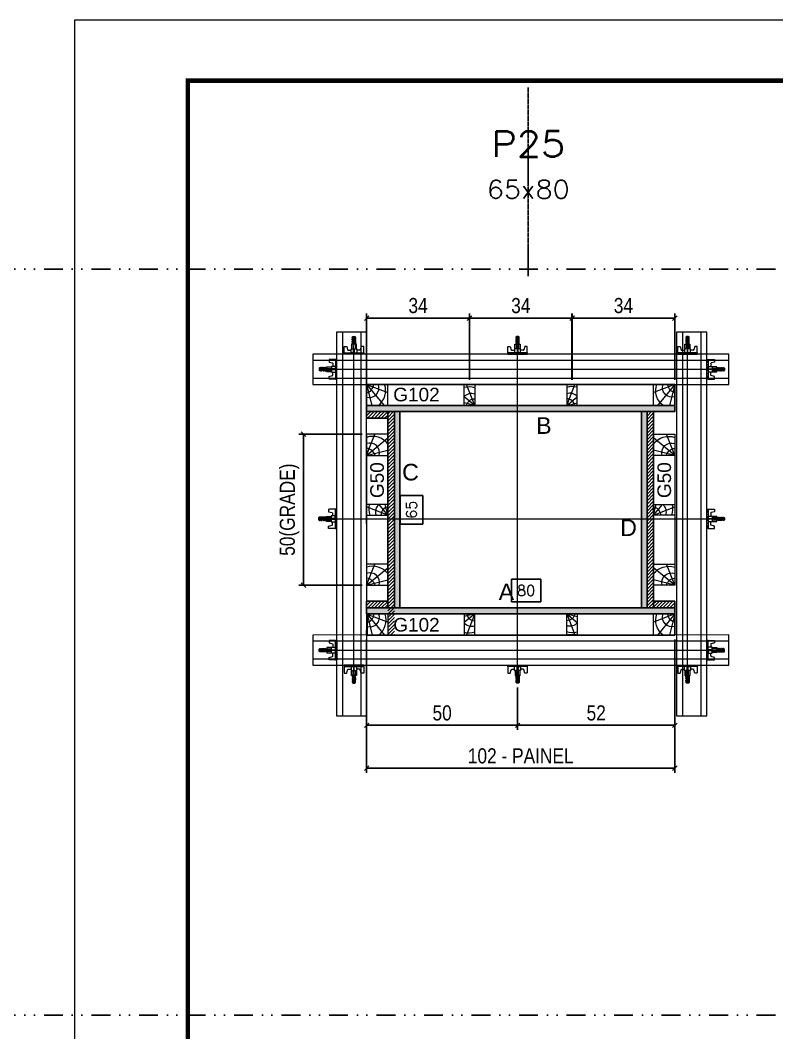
# Model space of a CAD drawing. Extents: x 13379 to 23315, y 867 to 16997.
# Drawn here: x 19119 to 19619, y 10435 to 11106 of the extents above; entities that cross this region are included whole.
import ezdxf
from ezdxf.enums import TextEntityAlignment as Align

# ---------------------------------------------------------------- set-up
doc = ezdxf.new("R2010")
doc.units = 0
for name, pattern in [('DASHED', [0.75, 0.5, -0.25]), ('DIVIDE2', [0.625, 0.25, -0.125, 0, -0.125, 0, -0.125]), ('HIDDEN', [0.375, 0.25, -0.125])]:
    doc.linetypes.add(name, pattern=pattern)
for name, color, linetype in [('CHAPA', 1, 'Continuous'), ('COTA', 241, 'Continuous'), ('MEIO_PONT', 93, 'Continuous'), ('Nível', 160, 'Continuous'), ('SARRAFO', 251, 'Continuous'), ('Texto de Titulo', 7, 'Continuous'), ('Texto Qtd Sarr', 242, 'Continuous'), ('TEXTO_GERAL', 7, 'Continuous')]:
    doc.layers.add(name, color=color, linetype=linetype)
for name, color, linetype, lineweight in [('Folhas', 255, 'Continuous', 9), ('Hachura', 251, 'Continuous', 9), ('Madeira', 126, 'Continuous', 18), ('Perfil Metálico', 224, 'Continuous', 18), ('SARRAFO DE PRESSAO', 251, 'DASHED', 9), ('Texto Seção', 7, 'Continuous', 15)]:
    doc.layers.add(name, color=color, linetype=linetype, lineweight=lineweight)
doc.styles.add('ARIAL', font='arial.ttf')
doc.styles.add('COTA TECNICA 2X', font='techl___.ttf', dxfattribs={"height": 10})
doc.styles.add('ROMANS', font='romans.shx')
doc.styles.add('SANSSERIF', font='sas_____.pfb')
doc.dimstyles.new('SECAO PILAR', dxfattribs={"dimtxt": 10, "dimasz": 3, "dimexe": 3, "dimexo": 3, "dimgap": 3, "dimtad": 1, "dimdec": 1, "dimlfac": 0.5, "dimzin": 12, "dimdsep": 46, "dimtxsty": 'COTA TECNICA 2X', "dimblk1": 'OBLIQUE', "dimblk2": 'OBLIQUE', "dimsah": 1, "dimcen": 0.9, "dimclrd": 256, "dimclre": 256, "dimclrt": 256, "dimadec": 1, "dimazin": 3, "dimtfac": 1, "dimtdec": 1, "dimtmove": 0, "dimatfit": 3, "dimfxl": 1, "dimtolj": 1, "dimtzin": 12, "dimarcsym": 0})
doc.dimstyles.new('SECÇÃO 2', dxfattribs={"dimtxt": 7, "dimasz": 6, "dimexe": 0.18, "dimexo": 2, "dimgap": -4, "dimtad": 3, "dimdec": 1, "dimlfac": 0.5, "dimzin": 12, "dimdsep": 46, "dimtxsty": 'ROMANS', "dimblk": 'ARCHTICK', "dimcen": 0.09, "dimse1": 1, "dimse2": 1, "dimsd1": 1, "dimsd2": 1, "dimclrd": 180, "dimclre": 5, "dimclrt": 1, "dimadec": 0, "dimazin": 3, "dimtfac": 1, "dimtdec": 1, "dimtofl": 0, "dimtmove": 0, "dimatfit": 3, "dimldrblk": 'ARCHTICK', "dimfxl": 1, "dimtolj": 1, "dimtzin": 0, "dimarcsym": 0})

# ---------------------------------------------------------------- blocks, each defined once
blk = doc.blocks.new('9999999999')
at = {"layer": 'Folhas'}
blk.add_lwpolyline([(98138.98, 34190.21), (99623.98, 34190.21), (99623.98, 35240.21), (98138.98, 35240.21)], close=True, dxfattribs=at)
at = {"layer": 'Folhas', "color": 30, "const_width": 3}
blk.add_lwpolyline([(98213.98, 34230.21), (99583.98, 34230.21), (99583.98, 35200.21), (98213.98, 35200.21)], close=True, dxfattribs=at)
blk = doc.blocks.new('*D750')
at = {"layer": 'COTA', "color": 180, "lineweight": -2, "transparency": 16777216}
for p, q in [((19385.06, 10790.99), (19370.06, 10790.99)), ((19370.06, 10790.99), (19370.06, 10771.99)), ((19385.06, 10771.99), (19385.06, 10790.99)), ((19370.06, 10771.99), (19385.06, 10771.99))]:
    blk.add_line(p, q, dxfattribs=at)
at = {"layer": 'Defpoints', "color": 0, "transparency": 16777216}
for p in [(19387.19, 10846.49), (19387.19, 10716.49), (19389.06, 10716.49)]:
    blk.add_point(p, dxfattribs=at)
at = {"layer": 'COTA', "color": 1, "transparency": 16777216, "insert": (19377.56, 10781.49), "char_height": 7, "attachment_point": 5, "rotation": 90, "style": 'ROMANS'}
blk.add_mtext('\\A1;65', dxfattribs=at)
blk = doc.blocks.new('_ArchTick')
at = {"color": 0, "linetype": 'ByBlock', "const_width": 0.15}
blk.add_lwpolyline([(-0.5, -0.5), (0.5, 0.5)], dxfattribs=at)
blk = doc.blocks.new('*D751')
at = {"layer": 'COTA', "color": 180, "lineweight": -2, "transparency": 16777216}
for p, q in [((19463.1, 10735.49), (19443.76, 10735.49)), ((19443.76, 10735.49), (19443.76, 10720.49)), ((19463.1, 10720.49), (19463.1, 10735.49)), ((19443.76, 10720.49), (19463.1, 10720.49))]:
    blk.add_line(p, q, dxfattribs=at)
at = {"layer": 'Defpoints', "color": 0, "transparency": 16777216}
for p in [(19369.87, 10716.49), (19529.87, 10716.49), (19529.87, 10716.49)]:
    blk.add_point(p, dxfattribs=at)
at = {"layer": 'COTA', "color": 1, "transparency": 16777216, "insert": (19453.43, 10727.99), "char_height": 7, "attachment_point": 5, "style": 'ROMANS'}
blk.add_mtext('\\A1;80', dxfattribs=at)
blk = doc.blocks.new('_Oblique')
at = {"color": 0, "linetype": 'ByBlock', "lineweight": -2}
blk.add_line((-0.5, -0.5), (0.5, 0.5), dxfattribs=at)
blk = doc.blocks.new('*D752')
at = {"layer": 'COTA', "lineweight": -2, "transparency": 16777216}
for p, q in [((19347.87, 10695.5), (19347.87, 10607.33)), ((19551.87, 10695.54), (19551.87, 10607.33)), ((19347.87, 10610.33), (19551.87, 10610.33))]:
    blk.add_line(p, q, dxfattribs=at)
at = {"layer": 'Defpoints', "color": 0, "transparency": 16777216}
for p in [(19347.87, 10698.5), (19551.87, 10698.54), (19551.87, 10610.33)]:
    blk.add_point(p, dxfattribs=at)
at = {"layer": 'COTA', "lineweight": -2, "transparency": 16777216, "xscale": 3, "yscale": 3, "zscale": 3, "rotation": 180}
blk.add_blockref('_Oblique', (19347.87, 10610.33), dxfattribs=at)
at = {"layer": 'COTA', "lineweight": -2, "transparency": 16777216, "xscale": 3, "yscale": 3, "zscale": 3}
blk.add_blockref('_Oblique', (19551.87, 10610.33), dxfattribs=at)
at = {"layer": 'COTA', "transparency": 16777216, "insert": (19449.87, 10618.44), "char_height": 10, "attachment_point": 5, "style": 'COTA TECNICA 2X'}
blk.add_mtext('\\A1;102 - PAINEL', dxfattribs=at)
blk = doc.blocks.new('*D753')
at = {"layer": 'COTA', "lineweight": -2, "transparency": 16777216}
for p, q in [((19344.87, 10831.49), (19303.06, 10831.49)), ((19306.06, 10731.57), (19306.06, 10831.49)), ((19344.9, 10731.57), (19303.06, 10731.57))]:
    blk.add_line(p, q, dxfattribs=at)
at = {"layer": 'Defpoints', "color": 0, "transparency": 16777216}
for p in [(19306.06, 10831.49), (19347.87, 10831.49), (19347.9, 10731.57)]:
    blk.add_point(p, dxfattribs=at)
at = {"layer": 'COTA', "lineweight": -2, "transparency": 16777216, "xscale": 3, "yscale": 3, "zscale": 3}
for p, rotation in [((19306.06, 10831.49), 90), ((19306.06, 10731.57), 270)]:
    blk.add_blockref('_Oblique', p, dxfattribs=dict(at, rotation=rotation))
at = {"layer": 'COTA', "transparency": 16777216, "insert": (19296.84, 10781.53), "char_height": 10, "attachment_point": 5, "rotation": 90, "style": 'COTA TECNICA 2X'}
blk.add_mtext('\\A1;50(GRADE)', dxfattribs=at)
blk = doc.blocks.new('*D754')
at = {"layer": 'COTA', "lineweight": -2, "transparency": 16777216}
for p, q in [((19347.87, 10695.49), (19347.87, 10635.76)), ((19447.83, 10663.72), (19447.83, 10635.76)), ((19347.87, 10638.76), (19447.83, 10638.76))]:
    blk.add_line(p, q, dxfattribs=at)
at = {"layer": 'Defpoints', "color": 0, "transparency": 16777216}
for p in [(19347.87, 10698.49), (19447.83, 10666.72), (19447.83, 10638.76)]:
    blk.add_point(p, dxfattribs=at)
at = {"layer": 'COTA', "lineweight": -2, "transparency": 16777216, "xscale": 3, "yscale": 3, "zscale": 3, "rotation": 180}
blk.add_blockref('_Oblique', (19347.87, 10638.76), dxfattribs=at)
at = {"layer": 'COTA', "lineweight": -2, "transparency": 16777216, "xscale": 3, "yscale": 3, "zscale": 3}
blk.add_blockref('_Oblique', (19447.83, 10638.76), dxfattribs=at)
at = {"layer": 'COTA', "transparency": 16777216, "insert": (19397.85, 10646.87), "char_height": 10, "attachment_point": 5, "style": 'COTA TECNICA 2X'}
blk.add_mtext('\\A1;50', dxfattribs=at)
blk = doc.blocks.new('*D755')
at = {"layer": 'COTA', "lineweight": -2, "transparency": 16777216}
for p, q in [((19551.87, 10695.49), (19551.87, 10635.76)), ((19447.83, 10663.72), (19447.83, 10635.76)), ((19447.83, 10638.76), (19551.87, 10638.76))]:
    blk.add_line(p, q, dxfattribs=at)
at = {"layer": 'Defpoints', "color": 0, "transparency": 16777216}
for p in [(19551.87, 10698.49), (19447.83, 10666.72), (19551.87, 10638.76)]:
    blk.add_point(p, dxfattribs=at)
at = {"layer": 'COTA', "lineweight": -2, "transparency": 16777216, "xscale": 3, "yscale": 3, "zscale": 3, "rotation": 180}
blk.add_blockref('_Oblique', (19447.83, 10638.76), dxfattribs=at)
at = {"layer": 'COTA', "lineweight": -2, "transparency": 16777216, "xscale": 3, "yscale": 3, "zscale": 3}
blk.add_blockref('_Oblique', (19551.87, 10638.76), dxfattribs=at)
at = {"layer": 'COTA', "transparency": 16777216, "insert": (19499.85, 10646.87), "char_height": 10, "attachment_point": 5, "style": 'COTA TECNICA 2X'}
blk.add_mtext('\\A1;52', dxfattribs=at)
blk = doc.blocks.new('titulo1')
at = {"layer": 'Defpoints', "color": 252, "linetype": 'HIDDEN', "ltscale": 2}
blk.add_line((0, 0), (0, 125), dxfattribs=at)
at = {"layer": 'Defpoints', "style": 'ROMANS', "oblique": 15}
blk.add_attdef('FOLHA', text='', height=10, dxfattribs=at).set_placement((0, 15.58), align=Align.MIDDLE_CENTER)
at = {"layer": 'Texto Qtd Sarr', "color": 3, "style": 'ROMANS', "oblique": 15}
for tag, height, p in [('TITULO', 17, (0, 71.45)), ('SEÇÃO', 12, (0, 41.55))]:
    blk.add_attdef(tag, text='', height=height, dxfattribs=at).set_placement(p, align=Align.MIDDLE_CENTER)
blk = doc.blocks.new('PONTALETE')
at = {"layer": 'Madeira'}
for q in [(2.71, 7), (7, 5.76), (7, 1.74)]:
    blk.add_line((0, 0), q, dxfattribs=at)
blk.add_lwpolyline([(0, 0), (7, 0), (7, 7), (0, 7)], close=True, dxfattribs=at)
for centre, radius, start, end in [((2.04, 0.06), 6.23, 37.2818, 109.0913), ((1.09, 0.9), 3.19, 343.603, 109.9847), ((-0.21, -0.78), 3.09, 14.6322, 86.0383)]:
    blk.add_arc(centre, radius, start, end, dxfattribs=at)
blk = doc.blocks.new('*D756')
at = {"layer": 'COTA', "lineweight": -2, "transparency": 16777216}
for p, q in [((19347.87, 10853.49), (19347.87, 10911.42)), ((19415.95, 10867.44), (19415.95, 10911.42)), ((19347.87, 10908.42), (19415.95, 10908.42))]:
    blk.add_line(p, q, dxfattribs=at)
at = {"layer": 'Defpoints', "color": 0, "transparency": 16777216}
for p in [(19415.95, 10908.42), (19415.95, 10864.44), (19347.87, 10850.49)]:
    blk.add_point(p, dxfattribs=at)
at = {"layer": 'COTA', "lineweight": -2, "transparency": 16777216, "xscale": 3, "yscale": 3, "zscale": 3, "rotation": 180}
blk.add_blockref('_Oblique', (19347.87, 10908.42), dxfattribs=at)
at = {"layer": 'COTA', "lineweight": -2, "transparency": 16777216, "xscale": 3, "yscale": 3, "zscale": 3}
blk.add_blockref('_Oblique', (19415.95, 10908.42), dxfattribs=at)
at = {"layer": 'COTA', "transparency": 16777216, "insert": (19381.91, 10916.64), "char_height": 10, "attachment_point": 5, "style": 'COTA TECNICA 2X'}
blk.add_mtext('\\A1;34', dxfattribs=at)
blk = doc.blocks.new('MEIO PONTALETE')
at = {"layer": 'Madeira'}
for q in [(2.71, 7), (3.5, 2.88), (3.5, 0.87)]:
    blk.add_line((0, 0), q, dxfattribs=at)
blk.add_lwpolyline([(0, 0), (3.5, 0), (3.5, 7), (0, 7)], close=True, dxfattribs=at)
for centre, radius, start, end in [((2.04, 0.06), 6.23, 76.4499, 109.0913), ((1.09, 0.9), 3.19, 40.9063, 109.9847), ((-0.21, -0.78), 3.09, 14.6322, 86.0383)]:
    blk.add_arc(centre, radius, start, end, dxfattribs=at)
blk = doc.blocks.new('*D766')
at = {"layer": 'COTA', "lineweight": -2, "transparency": 16777216}
for p, q in [((19415.95, 10867.44), (19415.95, 10911.42)), ((19483.9, 10867.44), (19483.9, 10911.42)), ((19415.95, 10908.42), (19483.9, 10908.42))]:
    blk.add_line(p, q, dxfattribs=at)
at = {"layer": 'Defpoints', "color": 0, "transparency": 16777216}
for p in [(19483.9, 10908.42), (19415.95, 10864.44), (19483.9, 10864.44)]:
    blk.add_point(p, dxfattribs=at)
at = {"layer": 'COTA', "lineweight": -2, "transparency": 16777216, "xscale": 3, "yscale": 3, "zscale": 3, "rotation": 180}
blk.add_blockref('_Oblique', (19415.95, 10908.42), dxfattribs=at)
at = {"layer": 'COTA', "lineweight": -2, "transparency": 16777216, "xscale": 3, "yscale": 3, "zscale": 3}
blk.add_blockref('_Oblique', (19483.9, 10908.42), dxfattribs=at)
at = {"layer": 'COTA', "transparency": 16777216, "insert": (19449.92, 10916.64), "char_height": 10, "attachment_point": 5, "style": 'COTA TECNICA 2X'}
blk.add_mtext('\\A1;34', dxfattribs=at)
blk = doc.blocks.new('C')
at = {"layer": 'Hachura', "color": 0}
for p, q in [((0, 3.22), (0, -3.22)), ((0.45, 3.22), (0, 3.22)), ((0.46, 3.16), (0, 3.16)), ((0.46, 3.05), (0, 3.05)), ((0.46, 2.88), (0, 2.88)), ((0, 2.75), (0, -1.16)), ((0.46, 2.65), (0, 2.65)), ((0.46, 2.23), (0, 2.23)), ((0.46, 1.51), (0, 1.51)), ((0.39, 0.49), (0.17, 0.49)), ((0.45, -3.23), (0.45, 3.22)), ((0.45, 3.22), (2.58, 3.22)), ((1.74, 0.97), (0.45, 0.97)), ((1.45, 0.1), (0.45, 0.1)), ((1.35, 1.94), (1.35, 0.96)), ((2.58, 2.39), (1.47, 2.09)), ((1.74, -0.97), (1.74, 0.97)), ((1.74, 0.97), (1.74, 0.84)), ((1.74, 0.97), (1.74, 0.84)), ((1.74, 0.84), (3.35, 0.84)), ((3.35, 0.45), (1.74, 0.45)), ((2.58, 3.22), (2.58, 2.39)), ((3.32, 0.84), (3.32, -0.84)), ((3.35, 0.84), (3.35, -0.84)), ((3.68, 0.45), (3.35, 0.45)), ((3.84, -0.52), (3.35, 0.45)), ((3.35, 0.06), (3.67, -0.57)), ((3.68, 0.45), (4.16, -0.52)), ((3.72, 0.5), (4.25, -0.57)), ((4.37, -0.55), (3.83, 0.53)), ((4.15, 0.45), (3.93, 0.45)), ((4.42, -0.52), (3.93, 0.45)), ((4.15, 0.45), (4.26, 0.45)), ((4.26, 0.45), (4.74, -0.52)), ((4.3, 0.5), (4.83, -0.57)), ((4.95, -0.55), (4.41, 0.53)), ((4.51, 0.45), (4.84, 0.45)), ((5, -0.52), (4.51, 0.45)), ((4.84, 0.45), (5.32, -0.52)), ((4.88, 0.5), (5.41, -0.57)), ((5.53, -0.55), (4.99, 0.53)), ((5.58, -0.52), (5.09, 0.45)), ((5.42, 0.45), (5.09, 0.45)), ((5.58, -0.52), (5.09, 0.45)), ((5.42, 0.45), (5.74, -0.19)), ((5.46, 0.5), (5.74, -0.07)), ((5.74, 0.19), (5.57, 0.53)), ((5.74, 0.32), (5.68, 0.45)), ((5.68, 0.45), (5.74, 0.45)), ((5.74, 0.45), (5.9, 0.29)), ((5.74, 0.45), (5.74, -0.52)), ((5.9, -0.36), (5.9, 0.29)), ((0.45, 0), (0, 0)), ((0.46, -1.52), (0, -1.52)), ((0.46, -2.23), (0, -2.23)), ((0.46, -2.65), (0, -2.65)), ((0.46, -2.88), (0, -2.88)), ((0.46, -3.05), (0, -3.05)), ((0.46, -3.16), (0, -3.16)), ((0, -3.22), (2.57, -3.22)), ((0.08, -0.48), (0.29, -0.48)), ((0.29, -0.48), (0.4, -0.48)), ((0.45, 0), (0.45, -0.97)), ((0.45, -0.16), (1.45, -0.16)), ((0.45, -0.65), (0.45, -0.32)), ((0.45, -3.23), (0.45, -0.65)), ((0.45, -0.97), (1.74, -0.97)), ((1.35, -1.94), (1.35, -0.97)), ((2.58, -2.39), (1.47, -2.1)), ((3.35, -0.32), (1.74, -0.32)), ((3.35, -0.84), (1.74, -0.84)), ((2.58, -3.23), (2.58, -2.39)), ((3.35, -0.07), (3.58, -0.52)), ((3.35, -0.52), (3.58, -0.52)), ((3.84, -0.52), (4.16, -0.52)), ((4.42, -0.52), (4.74, -0.52)), ((4.63, -0.52), (4.74, -0.52)), ((5, -0.52), (5.32, -0.52)), ((5.58, -0.52), (5.74, -0.52)), ((5.74, -0.52), (5.9, -0.36)), ((5.74, -0.52), (5.74, -0.52))]:
    blk.add_line(p, q, dxfattribs=at)
for centre, radius, start, end in [((1.52, 1.94), 0.161, 104.7436, 180), ((1.44, -0.03), 0.129, 272.695, 87.305), ((3.81, 0.39), 0.143, 25.5688, 154.4312), ((4.39, 0.39), 0.143, 25.5688, 154.4312), ((4.97, 0.39), 0.143, 25.5688, 154.4312), ((5.55, 0.39), 0.143, 25.5688, 154.4312), ((0.17, -0.37), 0.174, 221.744, 317.8592), ((1.52, -1.94), 0.161, 180, 255.2564), ((3.71, -0.4), 0.174, 222.1408, 318.256), ((4.29, -0.4), 0.174, 222.1408, 318.256), ((4.87, -0.4), 0.174, 222.1408, 318.256), ((5.45, -0.4), 0.174, 222.1408, 318.256), ((5.61, -0.4), 0.174, 317.8592, 318.256)]:
    blk.add_arc(centre, radius, start, end, dxfattribs=at)
blk = doc.blocks.new('*D757')
at = {"layer": 'COTA', "lineweight": -2, "transparency": 16777216}
for p, q in [((19483.8, 10867.44), (19483.8, 10911.42)), ((19551.87, 10867.44), (19551.87, 10911.42)), ((19483.8, 10908.42), (19551.87, 10908.42))]:
    blk.add_line(p, q, dxfattribs=at)
at = {"layer": 'Defpoints', "color": 0, "transparency": 16777216}
for p in [(19551.87, 10908.42), (19483.8, 10864.44), (19551.87, 10864.44)]:
    blk.add_point(p, dxfattribs=at)
at = {"layer": 'COTA', "lineweight": -2, "transparency": 16777216, "xscale": 3, "yscale": 3, "zscale": 3, "rotation": 180}
blk.add_blockref('_Oblique', (19483.8, 10908.42), dxfattribs=at)
at = {"layer": 'COTA', "lineweight": -2, "transparency": 16777216, "xscale": 3, "yscale": 3, "zscale": 3}
blk.add_blockref('_Oblique', (19551.87, 10908.42), dxfattribs=at)
at = {"layer": 'COTA', "transparency": 16777216, "insert": (19517.84, 10916.64), "char_height": 10, "attachment_point": 5, "style": 'COTA TECNICA 2X'}
blk.add_mtext('\\A1;34', dxfattribs=at)

msp = doc.modelspace()

# ---------------------------------------------------------------- hatches: boundary and pattern name
at = {"layer": 'Hachura'}
h = msp.add_hatch(color=256, dxfattribs=at)
h.dxf.hatch_style = 1
h.paths.add_polyline_path([(19551.87, 10846.49), (19551.87, 10850.49), (19347.87, 10850.49), (19347.87, 10846.49)])
h = msp.add_hatch(dxfattribs=at)
h.set_pattern_fill('ANSI31', color=256, scale=0.5, angle=180, style=0)
h.set_pattern_definition([(225, (10223.923, -12082.914), (1.12253202, -1.12253202), [])])
h.paths.add_polyline_path([(19361.87, 10846.49), (19361.87, 10842.09), (19347.87, 10842.09), (19347.87, 10846.49)])
h = msp.add_hatch(dxfattribs=at)
h.set_pattern_fill('ANSI31', color=256, scale=0.5, angle=180, style=0)
h.set_pattern_definition([(225, (10223.923, -12133.914), (1.12253202, -1.12253202), [])])
h.paths.add_polyline_path([(19361.87, 10698.49), (19366.27, 10698.49), (19366.27, 10846.49), (19361.87, 10846.49)])
h = msp.add_hatch(color=256, dxfattribs=at)
h.dxf.hatch_style = 1
h.paths.add_polyline_path([(19366.27, 10716.49), (19369.87, 10716.49), (19369.87, 10846.49), (19366.27, 10846.49)])
h = msp.add_hatch(color=256, dxfattribs=at)
h.dxf.hatch_style = 1
h.paths.add_polyline_path([(19529.87, 10716.49), (19533.47, 10716.49), (19533.47, 10846.49), (19529.87, 10846.49)])
h = msp.add_hatch(dxfattribs=at)
h.set_pattern_fill('ANSI31', color=256, scale=0.5, angle=180, style=0)
h.set_pattern_definition([(225, (10048.923, -12133.914), (1.12253202, -1.12253202), [])])
h.paths.add_polyline_path([(19537.87, 10716.49), (19533.47, 10716.49), (19533.47, 10846.49), (19537.87, 10846.49)])
h = msp.add_hatch(dxfattribs=at)
h.set_pattern_fill('ANSI31', color=256, scale=0.5, angle=180, style=0)
h.set_pattern_definition([(225, (10223.923, -12174.914), (1.12253202, -1.12253202), [])])
h.paths.add_polyline_path([(19361.87, 10716.49), (19361.87, 10720.89), (19347.87, 10720.89), (19347.87, 10716.49)])
h = msp.add_hatch(color=256, dxfattribs=at)
h.dxf.hatch_style = 1
h.paths.add_polyline_path([(19551.87, 10716.49), (19551.87, 10712.49), (19347.87, 10712.49), (19347.87, 10716.49)])
h = msp.add_hatch(dxfattribs=at)
h.set_pattern_fill('ANSI31', color=256, scale=0.5, angle=180, style=0)
h.set_pattern_definition([(225, (10048.923, -12174.914), (1.12253202, -1.12253202), [])])
h.paths.add_polyline_path([(19537.87, 10716.49), (19537.87, 10720.89), (19551.87, 10720.89), (19551.87, 10716.49)])

# ---------------------------------------------------------------- linework, layer by layer
for points in [[(19551.87, 10850.49), (19551.87, 10864.49), (19347.87, 10864.44), (19347.87, 10850.49)], [(19551.87, 10698.49), (19551.87, 10712.49), (19348.15, 10712.44), (19347.87, 10698.49)]]:
    msp.add_lwpolyline(points, close=True)
at = {"layer": 'CHAPA'}
for points in [[(19551.87, 10846.49), (19551.87, 10850.49), (19347.87, 10850.49), (19347.87, 10846.49)], [(19366.27, 10716.49), (19369.87, 10716.49), (19369.87, 10846.49), (19366.27, 10846.49)], [(19529.87, 10716.49), (19533.47, 10716.49), (19533.47, 10846.49), (19529.87, 10846.49)], [(19551.87, 10716.49), (19551.87, 10712.49), (19347.87, 10712.49), (19347.87, 10716.49)]]:
    msp.add_lwpolyline(points, close=True, dxfattribs=at)
at = {"layer": 'Hachura'}
for p, q in [((19339.49, 10667.72), (19339.49, 10891.46)), ((19447.77, 10667.72), (19447.77, 10891.46)), ((19560.26, 10667.72), (19560.26, 10891.46)), ((19317.39, 10874.5), (19580.03, 10874.48)), ((19317.09, 10775.43), (19580.03, 10775.41)), ((19317.39, 10688.49), (19580.03, 10688.51))]:
    msp.add_line(p, q, dxfattribs=at)
at = {"layer": 'Madeira'}
for points in [[(19347.87, 10731.49), (19361.87, 10731.49), (19361.87, 10831.49), (19347.87, 10831.49)], [(19551.87, 10731.49), (19537.87, 10731.49), (19537.87, 10831.49), (19551.87, 10831.49)]]:
    msp.add_lwpolyline(points, close=True, dxfattribs=at)
at = {"layer": 'MEIO_PONT'}
msp.add_lwpolyline([(19551.87, 10712.49), (19551.87, 10698.49), (19551.87, 10698.49), (19551.87, 10712.49)], close=True, dxfattribs=at)
at = {"layer": 'Nível', "color": 4, "linetype": 'DIVIDE2', "ltscale": 50}
for p, q in [((13378.94, 10940.73), (21112.79, 10940.73)), ((13378.94, 10446.73), (21112.79, 10446.73))]:
    msp.add_line(p, q, dxfattribs=at)
at = {"layer": 'Perfil Metálico'}
for p, q in [((19331.93, 10899.1), (19331.93, 10644.99)), ((19343.93, 10899.1), (19343.93, 10644.99)), ((19557.04, 10899.1), (19557.04, 10644.99)), ((19569.04, 10899.1), (19569.04, 10644.99)), ((19587.59, 10880.43), (19312.16, 10880.43)), ((19587.59, 10868.43), (19312.16, 10868.43)), ((19587.59, 10694.49), (19312.16, 10694.49)), ((19587.59, 10682.49), (19312.16, 10682.49))]:
    msp.add_line(p, q, dxfattribs=at)
for points in [[(19347.86, 10899.1), (19327.86, 10899.1), (19327.93, 10644.99), (19347.93, 10644.99)], [(19572.98, 10899.1), (19552.98, 10899.1), (19553.04, 10644.99), (19573.04, 10644.99)], [(19587.59, 10864.49), (19587.59, 10884.49), (19312.16, 10884.43), (19312.16, 10864.43)], [(19312.16, 10698.49), (19312.16, 10678.49), (19587.59, 10678.55), (19587.59, 10698.55)]]:
    msp.add_lwpolyline(points, close=True, dxfattribs=at)
at = {"layer": 'SARRAFO'}
for points in [[(19347.87, 10842.09), (19361.87, 10842.09), (19361.87, 10846.49), (19347.87, 10846.49)], [(19347.87, 10842.09), (19361.87, 10842.09), (19361.87, 10846.49), (19347.87, 10846.49)], [(19366.27, 10846.49), (19366.27, 10716.49), (19361.87, 10716.49), (19361.87, 10846.49)], [(19366.27, 10846.49), (19366.27, 10716.49), (19361.87, 10716.49), (19361.87, 10846.49)], [(19533.47, 10846.49), (19533.47, 10716.49), (19537.87, 10716.49), (19537.87, 10846.49)], [(19533.47, 10846.49), (19533.47, 10716.49), (19537.87, 10716.49), (19537.87, 10846.49)], [(19347.87, 10720.89), (19361.87, 10720.89), (19361.87, 10716.49), (19347.87, 10716.49)], [(19347.87, 10720.89), (19361.87, 10720.89), (19361.87, 10716.49), (19347.87, 10716.49)], [(19551.87, 10720.89), (19537.87, 10720.89), (19537.87, 10716.49), (19551.87, 10716.49)], [(19551.87, 10720.89), (19537.87, 10720.89), (19537.87, 10716.49), (19551.87, 10716.49)]]:
    msp.add_lwpolyline(points, close=True, dxfattribs=at)

# ---------------------------------------------------------------- block references
at = {"layer": 'Hachura', "linetype": 'Continuous', "yscale": 2, "zscale": 2}
for p, xscale, rotation in [((19339.5, 10884.46), -2, 270), ((19447.76, 10884.46), 2, 90.00000000000001), ((19560.25, 10884.46), 2, 90.00000000000001), ((19328.19, 10874.49), 2, 180), ((19573.03, 10874.47), -2, 180), ((19327.89, 10775.43), 2, 180), ((19573.03, 10775.4), -2, 180), ((19339.49, 10678.52), 2, 270), ((19447.77, 10678.52), -2, 90), ((19560.26, 10678.52), -2, 90)]:
    msp.add_blockref('C', p, dxfattribs=dict(at, xscale=xscale, rotation=rotation))
for p, xscale in [((19328.19, 10688.49), -2), ((19573.03, 10688.52), 2)]:
    msp.add_blockref('C', p, dxfattribs=dict(at, xscale=xscale))
at = {"layer": 'Madeira', "yscale": 2, "zscale": 2}
for p, xscale in [((19347.87, 10817.49), 2), ((19551.87, 10817.49), -2), ((19347.87, 10731.49), 2), ((19551.87, 10731.49), -2)]:
    msp.add_blockref('PONTALETE', p, dxfattribs=dict(at, xscale=xscale))
at = {"layer": 'MEIO_PONT'}
for name, p, xscale, yscale, zscale, rotation in [('PONTALETE', (19347.87, 10864.44), 2, 2, 2, 270), ('PONTALETE', (19551.87, 10864.49), -2, 2, 2, 90), ('MEIO PONTALETE', (19361.87, 10777.99), 1.999999997962732, 1.999999997962732, 1.999999997962732, 90), ('MEIO PONTALETE', (19537.87, 10777.99), -1.999999997962732, 1.999999997962732, 1.999999997962732, 270), ('PONTALETE', (19348.15, 10712.44), 2, 2, 2, 270), ('MEIO PONTALETE', (19419.45, 10712.54), 1.999999997962732, 1.999999997962732, 1.999999997962732, 180), ('MEIO PONTALETE', (19480.3, 10712.54), -1.999999997962732, 1.999999997962732, 1.999999997962732, 180), ('PONTALETE', (19551.87, 10712.49), -2, 2, 2, 90)]:
    msp.add_blockref(name, p, dxfattribs=dict(at, xscale=xscale, yscale=yscale, zscale=zscale, rotation=rotation))
at = {"layer": 'MEIO_PONT', "yscale": 1.999999997962732, "zscale": 1.999999997962732}
for p, xscale in [((19419.45, 10850.44), -1.999999997962732), ((19480.3, 10850.44), 1.999999997962732)]:
    msp.add_blockref('MEIO PONTALETE', p, dxfattribs=dict(at, xscale=xscale))
at = {"layer": 'SARRAFO DE PRESSAO', "color": 6, "linetype": 'ByBlock'}
msp.add_blockref('9999999999', (-78984.48, -24134.56), dxfattribs=at)
at = {"layer": 'Texto Seção'}
ref = msp.add_blockref('titulo1', (19454.87, 10936.19), dxfattribs=at)
ref.add_attrib('TITULO', 'P25', dxfattribs={"layer": 'Texto de Titulo', "color": 7, "height": 17, "style": 'ROMANS', "width": 1.1}).set_placement((19454.87, 11023.69), align=Align.MIDDLE_CENTER)
ref.add_attrib('SEÇÃO', '65x80', dxfattribs={"layer": 'Texto de Titulo', "color": 7, "height": 12, "style": 'ROMANS', "width": 1.1}).set_placement((19454.87, 10993.69), align=Align.MIDDLE_CENTER)

# ---------------------------------------------------------------- texts
at = {"layer": 'TEXTO_GERAL', "color": 0, "linetype": 'Continuous', "style": 'SANSSERIF'}
for p in [(19365.48, 10857.78), (19365.48, 10705.33)]:
    msp.add_text('G102', height=9, dxfattribs=at).set_placement(p, align=Align.MIDDLE_LEFT)
at = {"layer": 'TEXTO_GERAL', "style": 'ARIAL'}
for s, p in [('B', (19465.2, 10837.24)), ('C', (19376.89, 10806.39)), ('D', (19521.23, 10769.6)), ('A', (19440.38, 10727.13))]:
    msp.add_text(s, height=11, dxfattribs=at).set_placement(p, align=Align.MIDDLE_CENTER)
at = {"layer": 'TEXTO_GERAL', "color": 0, "linetype": 'Continuous', "style": 'SANSSERIF'}
for p in [(19354.76, 10789.19), (19544.87, 10789.19)]:
    msp.add_text('G50', height=9, rotation=90, dxfattribs=at).set_placement(p, align=Align.MIDDLE_LEFT)

# ---------------------------------------------------------------- dimensions: what is measured, and where the dimension line sits
at = {"layer": 'COTA'}
for base, p1, p2, picture, middle in [((19415.95, 10908.42), (19347.87, 10850.49), (19415.95, 10864.44), '*D756', (19381.91, 10916.64)), ((19483.9, 10908.42), (19415.95, 10864.44), (19483.9, 10864.44), '*D766', (19449.92, 10916.64)), ((19551.87, 10908.42), (19483.8, 10864.44), (19551.87, 10864.44), '*D757', (19517.84, 10916.64)), ((19447.83, 10638.76), (19347.87, 10698.49), (19447.83, 10666.72), '*D754', (19397.85, 10646.87)), ((19551.87, 10638.76), (19447.83, 10666.72), (19551.87, 10698.49), '*D755', (19499.85, 10646.87))]:
    dim = msp.add_linear_dim(base=base, p1=p1, p2=p2, dimstyle='SECAO PILAR', dxfattribs=at)
    dim.commit()
    dim.dimension.update_dxf_attribs({"geometry": picture, "text_midpoint": middle})
dim = msp.add_linear_dim(base=(19389.06, 10716.49), p1=(19387.19, 10846.49), p2=(19387.19, 10716.49), angle=270, dimstyle='SECÇÃO 2', dxfattribs=at)
dim.commit()
dim.dimension.update_dxf_attribs({"geometry": '*D750', "text_midpoint": (19377.56, 10781.49)})
dim = msp.add_linear_dim(base=(19306.06, 10831.49), p1=(19347.9, 10731.57), p2=(19347.87, 10831.49), angle=90, text='<>(GRADE)', dimstyle='SECAO PILAR', dxfattribs=at)
dim.commit()
dim.dimension.update_dxf_attribs({"geometry": '*D753', "text_midpoint": (19296.84, 10781.53)})
dim = msp.add_linear_dim(base=(19529.87, 10716.49), p1=(19369.87, 10716.49), p2=(19529.87, 10716.49), dimstyle='SECÇÃO 2', dxfattribs=at)
dim.commit()
dim.dimension.update_dxf_attribs({"geometry": '*D751', "text_midpoint": (19453.43, 10716.49), "dimtype": 160})
dim = msp.add_linear_dim(base=(19551.87, 10610.33), p1=(19347.87, 10698.5), p2=(19551.87, 10698.54), text='<> - PAINEL', dimstyle='SECAO PILAR', dxfattribs=at)
dim.commit()
dim.dimension.update_dxf_attribs({"geometry": '*D752', "text_midpoint": (19449.87, 10618.44)})

doc.saveas('drawing.dxf')
